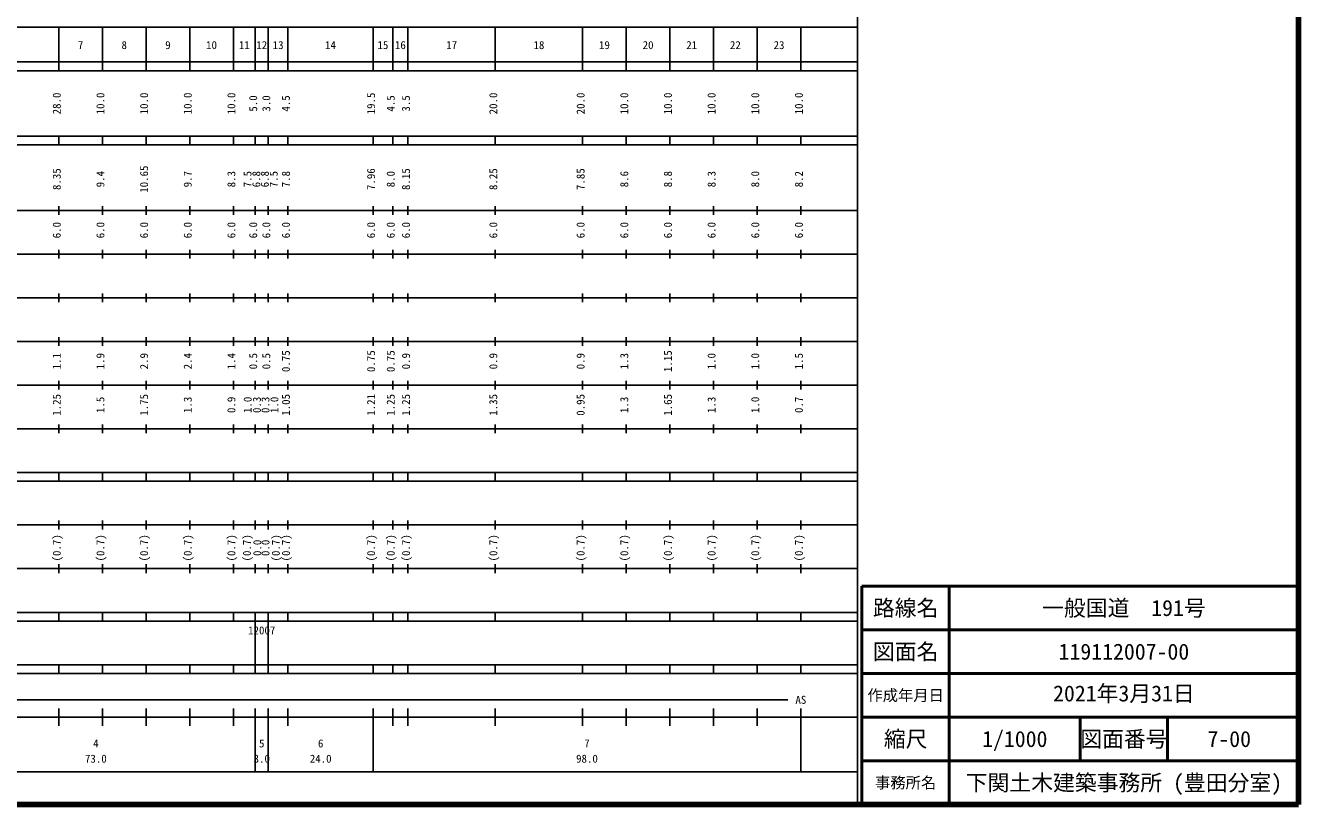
# Model space of a CAD drawing. Units: millimetres on the paper, enlarged 1000 times. Extents: x 40000 to 680000, y 20000 to 380000.
# Drawn here: x 388372 to 680000, y 20000 to 198357 of the extents above; entities that cross this region are included whole.
import ezdxf
from ezdxf.enums import TextEntityAlignment as Align

# ---------------------------------------------------------------- set-up
doc = ezdxf.new("R2010")
doc.units = ezdxf.units.MM
doc.header["$LTSCALE"] = 1000
for name, color, linetype, lineweight in [('M-TTL', 2, 'Continuous', 140), ('M-TTL-BAND', 7, 'Continuous', 25), ('M-TTL-FRAM', 2, 'Continuous', 50), ('M-TTL-LINE', 7, 'Continuous', 50), ('M-TTL-TXT', 7, 'Continuous', 50)]:
    doc.layers.add(name, color=color, linetype=linetype, lineweight=lineweight)
doc.styles.add('ＭＳ ゴシック', font='')
doc.styles.get('ＭＳ ゴシック').set_extended_font_data('MS Gothic')

msp = doc.modelspace()

# ---------------------------------------------------------------- linework, layer by layer
at = {"layer": 'M-TTL'}
for p, q in [((680000, 20000), (680000, 380000)), ((40000, 20000), (680000, 20000))]:
    msp.add_line(p, q, dxfattribs=at)
at = {"layer": 'M-TTL-BAND'}
for p, q in [((579000, 20000), (579000, 370000)), ((68000, 198000), (579000, 198000)), ((396000, 188000), (396000, 198000)), ((406000, 188000), (406000, 198000)), ((416000, 188000), (416000, 198000)), ((426000, 188000), (426000, 198000)), ((436000, 188000), (436000, 198000)), ((441000, 188000), (441000, 198000)), ((444000, 188000), (444000, 198000)), ((448500, 188000), (448500, 198000)), ((468000, 188000), (468000, 198000)), ((472500, 188000), (472500, 198000)), ((476000, 188000), (476000, 198000)), ((496000, 188000), (496000, 198000)), ((516000, 188000), (516000, 198000)), ((526000, 188000), (526000, 198000)), ((536000, 188000), (536000, 198000)), ((546000, 188000), (546000, 198000)), ((556000, 188000), (556000, 198000)), ((566000, 188000), (566000, 198000)), ((40000, 190000), (579000, 190000)), ((40000, 188000), (579000, 188000)), ((40000, 173000), (579000, 173000)), ((396000, 171000), (396000, 173000)), ((406000, 171000), (406000, 173000)), ((416000, 171000), (416000, 173000)), ((426000, 171000), (426000, 173000)), ((436000, 171000), (436000, 173000)), ((441000, 171000), (441000, 173000)), ((444000, 171000), (444000, 173000)), ((448500, 171000), (448500, 173000)), ((468000, 171000), (468000, 173000)), ((472500, 171000), (472500, 173000)), ((476000, 171000), (476000, 173000)), ((496000, 171000), (496000, 173000)), ((516000, 171000), (516000, 173000)), ((526000, 171000), (526000, 173000)), ((536000, 171000), (536000, 173000)), ((546000, 171000), (546000, 173000)), ((556000, 171000), (556000, 173000)), ((566000, 171000), (566000, 173000)), ((40000, 171000), (579000, 171000)), ((40000, 156000), (579000, 156000)), ((396000, 155000), (396000, 157000)), ((406000, 155000), (406000, 157000)), ((416000, 155000), (416000, 157000)), ((426000, 155000), (426000, 157000)), ((436000, 155000), (436000, 157000)), ((441000, 155000), (441000, 157000)), ((444000, 155000), (444000, 157000)), ((448500, 155000), (448500, 157000)), ((468000, 155000), (468000, 157000)), ((472500, 155000), (472500, 157000)), ((476000, 155000), (476000, 157000)), ((496000, 155000), (496000, 157000)), ((516000, 155000), (516000, 157000)), ((526000, 155000), (526000, 157000)), ((536000, 155000), (536000, 157000)), ((546000, 155000), (546000, 157000)), ((556000, 155000), (556000, 157000)), ((566000, 155000), (566000, 157000)), ((46000, 146000), (579000, 146000)), ((396000, 145000), (396000, 147000)), ((406000, 145000), (406000, 147000)), ((416000, 145000), (416000, 147000)), ((426000, 145000), (426000, 147000)), ((436000, 145000), (436000, 147000)), ((441000, 145000), (441000, 147000)), ((444000, 145000), (444000, 147000)), ((448500, 145000), (448500, 147000)), ((468000, 145000), (468000, 147000)), ((472500, 145000), (472500, 147000)), ((476000, 145000), (476000, 147000)), ((496000, 145000), (496000, 147000)), ((516000, 145000), (516000, 147000)), ((526000, 145000), (526000, 147000)), ((536000, 145000), (536000, 147000)), ((546000, 145000), (546000, 147000)), ((556000, 145000), (556000, 147000)), ((566000, 145000), (566000, 147000)), ((52000, 136000), (579000, 136000)), ((396000, 135000), (396000, 137000)), ((406000, 135000), (406000, 137000)), ((416000, 135000), (416000, 137000)), ((426000, 135000), (426000, 137000)), ((436000, 135000), (436000, 137000)), ((441000, 135000), (441000, 137000)), ((444000, 135000), (444000, 137000)), ((448500, 135000), (448500, 137000)), ((468000, 135000), (468000, 137000)), ((472500, 135000), (472500, 137000)), ((476000, 135000), (476000, 137000)), ((496000, 135000), (496000, 137000)), ((516000, 135000), (516000, 137000)), ((526000, 135000), (526000, 137000)), ((536000, 135000), (536000, 137000)), ((546000, 135000), (546000, 137000)), ((556000, 135000), (556000, 137000)), ((566000, 135000), (566000, 137000)), ((46000, 126000), (579000, 126000)), ((396000, 125000), (396000, 127000)), ((406000, 125000), (406000, 127000)), ((416000, 125000), (416000, 127000)), ((426000, 125000), (426000, 127000)), ((436000, 125000), (436000, 127000)), ((441000, 125000), (441000, 127000)), ((444000, 125000), (444000, 127000)), ((448500, 125000), (448500, 127000)), ((468000, 125000), (468000, 127000)), ((472500, 125000), (472500, 127000)), ((476000, 125000), (476000, 127000)), ((496000, 125000), (496000, 127000)), ((516000, 125000), (516000, 127000)), ((526000, 125000), (526000, 127000)), ((536000, 125000), (536000, 127000)), ((546000, 125000), (546000, 127000)), ((556000, 125000), (556000, 127000)), ((566000, 125000), (566000, 127000)), ((396000, 115000), (396000, 117000)), ((406000, 115000), (406000, 117000)), ((416000, 115000), (416000, 117000)), ((426000, 115000), (426000, 117000)), ((436000, 115000), (436000, 117000)), ((441000, 115000), (441000, 117000)), ((444000, 115000), (444000, 117000)), ((448500, 115000), (448500, 117000)), ((468000, 115000), (468000, 117000)), ((472500, 115000), (472500, 117000)), ((476000, 115000), (476000, 117000)), ((496000, 115000), (496000, 117000)), ((516000, 115000), (516000, 117000)), ((526000, 115000), (526000, 117000)), ((536000, 115000), (536000, 117000)), ((546000, 115000), (546000, 117000)), ((556000, 115000), (556000, 117000)), ((566000, 115000), (566000, 117000)), ((52000, 116000), (579000, 116000)), ((46000, 106000), (579000, 106000)), ((396000, 105000), (396000, 107000)), ((406000, 105000), (406000, 107000)), ((416000, 105000), (416000, 107000)), ((426000, 105000), (426000, 107000)), ((436000, 105000), (436000, 107000)), ((441000, 105000), (441000, 107000)), ((444000, 105000), (444000, 107000)), ((448500, 105000), (448500, 107000)), ((468000, 105000), (468000, 107000)), ((472500, 105000), (472500, 107000)), ((476000, 105000), (476000, 107000)), ((496000, 105000), (496000, 107000)), ((516000, 105000), (516000, 107000)), ((526000, 105000), (526000, 107000)), ((536000, 105000), (536000, 107000)), ((546000, 105000), (546000, 107000)), ((556000, 105000), (556000, 107000)), ((566000, 105000), (566000, 107000)), ((40000, 96000), (579000, 96000)), ((40000, 94000), (579000, 94000)), ((396000, 94000), (396000, 96000)), ((406000, 94000), (406000, 96000)), ((416000, 94000), (416000, 96000)), ((426000, 94000), (426000, 96000)), ((436000, 94000), (436000, 96000)), ((441000, 94000), (441000, 96000)), ((444000, 94000), (444000, 96000)), ((448500, 94000), (448500, 96000)), ((468000, 94000), (468000, 96000)), ((472500, 94000), (472500, 96000)), ((476000, 94000), (476000, 96000)), ((496000, 94000), (496000, 96000)), ((516000, 94000), (516000, 96000)), ((526000, 94000), (526000, 96000)), ((536000, 94000), (536000, 96000)), ((546000, 94000), (546000, 96000)), ((556000, 94000), (556000, 96000)), ((566000, 94000), (566000, 96000)), ((396000, 83000), (396000, 85000)), ((406000, 83000), (406000, 85000)), ((416000, 83000), (416000, 85000)), ((426000, 83000), (426000, 85000)), ((436000, 83000), (436000, 85000)), ((441000, 83000), (441000, 85000)), ((444000, 83000), (444000, 85000)), ((448500, 83000), (448500, 85000)), ((468000, 83000), (468000, 85000)), ((472500, 83000), (472500, 85000)), ((476000, 83000), (476000, 85000)), ((496000, 83000), (496000, 85000)), ((516000, 83000), (516000, 85000)), ((526000, 83000), (526000, 85000)), ((536000, 83000), (536000, 85000)), ((546000, 83000), (546000, 85000)), ((556000, 83000), (556000, 85000)), ((566000, 83000), (566000, 85000)), ((49000, 84000), (579000, 84000)), ((40000, 74000), (579000, 74000)), ((396000, 73000), (396000, 75000)), ((406000, 73000), (406000, 75000)), ((416000, 73000), (416000, 75000)), ((426000, 73000), (426000, 75000)), ((436000, 73000), (436000, 75000)), ((441000, 73000), (441000, 75000)), ((444000, 73000), (444000, 75000)), ((448500, 73000), (448500, 75000)), ((468000, 73000), (468000, 75000)), ((472500, 73000), (472500, 75000)), ((476000, 73000), (476000, 75000)), ((496000, 73000), (496000, 75000)), ((516000, 73000), (516000, 75000)), ((526000, 73000), (526000, 75000)), ((536000, 73000), (536000, 75000)), ((546000, 73000), (546000, 75000)), ((556000, 73000), (556000, 75000)), ((566000, 73000), (566000, 75000)), ((40000, 64000), (579000, 64000)), ((40000, 62000), (579000, 62000)), ((396000, 62000), (396000, 64000)), ((406000, 62000), (406000, 64000)), ((416000, 62000), (416000, 64000)), ((426000, 62000), (426000, 64000)), ((436000, 62000), (436000, 64000)), ((441000, 62000), (441000, 64000)), ((441000, 52000), (441000, 62000)), ((444000, 62000), (444000, 64000)), ((444000, 52000), (444000, 62000)), ((448500, 62000), (448500, 64000)), ((468000, 62000), (468000, 64000)), ((472500, 62000), (472500, 64000)), ((476000, 62000), (476000, 64000)), ((496000, 62000), (496000, 64000)), ((516000, 62000), (516000, 64000)), ((526000, 62000), (526000, 64000)), ((536000, 62000), (536000, 64000)), ((546000, 62000), (546000, 64000)), ((556000, 62000), (556000, 64000)), ((566000, 62000), (566000, 64000)), ((40000, 52000), (579000, 52000)), ((40000, 50000), (579000, 50000)), ((396000, 50000), (396000, 52000)), ((406000, 50000), (406000, 52000)), ((416000, 50000), (416000, 52000)), ((426000, 50000), (426000, 52000)), ((436000, 50000), (436000, 52000)), ((441000, 50000), (441000, 52000)), ((444000, 50000), (444000, 52000)), ((448500, 50000), (448500, 52000)), ((468000, 50000), (468000, 52000)), ((472500, 50000), (472500, 52000)), ((476000, 50000), (476000, 52000)), ((496000, 50000), (496000, 52000)), ((516000, 50000), (516000, 52000)), ((526000, 50000), (526000, 52000)), ((536000, 50000), (536000, 52000)), ((546000, 50000), (546000, 52000)), ((556000, 50000), (556000, 52000)), ((566000, 50000), (566000, 52000)), ((71000, 44000), (563000, 44000)), ((396000, 38000), (396000, 42000)), ((406000, 38000), (406000, 42000)), ((416000, 38000), (416000, 42000)), ((426000, 38000), (426000, 42000)), ((436000, 38000), (436000, 42000)), ((441000, 27500), (441000, 42000)), ((444000, 27500), (444000, 42000)), ((448500, 38000), (448500, 42000)), ((468000, 27500), (468000, 42000)), ((472500, 38000), (472500, 42000)), ((476000, 38000), (476000, 42000)), ((496000, 38000), (496000, 42000)), ((516000, 38000), (516000, 42000)), ((526000, 38000), (526000, 42000)), ((536000, 38000), (536000, 42000)), ((546000, 38000), (546000, 42000)), ((556000, 38000), (556000, 42000)), ((566000, 27500), (566000, 42000)), ((40000, 40000), (579000, 40000)), ((68000, 27500), (579000, 27500))]:
    msp.add_line(p, q, dxfattribs=at)
at = {"layer": 'M-TTL-FRAM'}
for p, q in [((680000, 70000), (580000, 70000)), ((580000, 70000), (580000, 20000))]:
    msp.add_line(p, q, dxfattribs=at)
at = {"layer": 'M-TTL-LINE'}
for p, q in [((600000, 70000), (600000, 20000)), ((680000, 60000), (580000, 60000)), ((680000, 50000), (580000, 50000)), ((680000, 40000), (580000, 40000)), ((630000, 40000), (630000, 30000)), ((650000, 40000), (650000, 30000)), ((680000, 30000), (580000, 30000))]:
    msp.add_line(p, q, dxfattribs=at)

# ---------------------------------------------------------------- texts
at = {"layer": 'M-TTL-BAND', "style": 'ＭＳ ゴシック'}
for s, p in [('7', (401000, 192405)), ('8', (411000, 192405)), ('9', (421000, 192405)), ('10', (431000, 192405)), ('11', (438500, 192405)), ('12', (442500, 192405)), ('13', (446250, 192405)), ('14', (458250, 192405)), ('15', (470250, 192405)), ('16', (474250, 192405)), ('17', (486000, 192405)), ('18', (506000, 192405)), ('19', (521000, 192405)), ('20', (531000, 192405)), ('21', (541000, 192405)), ('22', (551000, 192405)), ('23', (561000, 192405)), ('AS', (566000, 42500)), ('4', (404500, 32523)), ('5', (442500, 32523)), ('6', (456000, 32523)), ('7', (517000, 32523)), ('73.0', (404500, 29033)), ('3.0', (442500, 29033)), ('24.0', (456000, 29033)), ('98.0', (517000, 29033))]:
    msp.add_text(s, height=1833, dxfattribs=at).set_placement(p, align=Align.BOTTOM_CENTER)
for s, p in [('28.0', (397000, 180500)), ('10.0', (407000, 180500)), ('10.0', (417000, 180500)), ('10.0', (427000, 180500)), ('10.0', (437000, 180500)), ('5.0', (442000, 180500)), ('3.0', (445000, 180500)), ('4.5', (449500, 180500)), ('19.5', (469000, 180500)), ('4.5', (473500, 180500)), ('3.5', (477000, 180500)), ('20.0', (497000, 180500)), ('20.0', (517000, 180500)), ('10.0', (527000, 180500)), ('10.0', (537000, 180500)), ('10.0', (547000, 180500)), ('10.0', (557000, 180500)), ('10.0', (567000, 180500)), ('8.35', (397000, 163174)), ('9.4', (407000, 163174)), ('10.65', (417000, 163174)), ('9.7', (427000, 163174)), ('8.3', (437000, 163174)), ('7.5', (440701, 163174)), ('6.8', (442715, 163174)), ('6.8', (444665, 163174)), ('7.5', (446694, 163174)), ('7.8', (449500, 163174)), ('7.96', (469000, 163174)), ('8.0', (473500, 163174)), ('8.15', (477000, 163174)), ('8.25', (497000, 163174)), ('7.85', (517000, 163174)), ('8.6', (527000, 163174)), ('8.8', (537000, 163174)), ('8.3', (547000, 163174)), ('8.0', (557000, 163174)), ('8.2', (567000, 163174)), ('6.0', (397000, 151500)), ('6.0', (407000, 151500)), ('6.0', (417000, 151500)), ('6.0', (427000, 151500)), ('6.0', (437000, 151500)), ('6.0', (442000, 151500)), ('6.0', (445000, 151500)), ('6.0', (449500, 151500)), ('6.0', (469000, 151500)), ('6.0', (473500, 151500)), ('6.0', (477000, 151500)), ('6.0', (497000, 151500)), ('6.0', (517000, 151500)), ('6.0', (527000, 151500)), ('6.0', (537000, 151500)), ('6.0', (547000, 151500)), ('6.0', (557000, 151500)), ('6.0', (567000, 151500)), ('1.1', (397000, 121500)), ('1.9', (407000, 121500)), ('2.9', (417000, 121500)), ('2.4', (427000, 121500)), ('1.4', (437000, 121500)), ('0.5', (442000, 121500)), ('0.5', (445000, 121500)), ('0.75', (449500, 121500)), ('0.75', (469000, 121500)), ('0.75', (473500, 121500)), ('0.9', (477000, 121500)), ('0.9', (497000, 121500)), ('0.9', (517000, 121500)), ('1.3', (527000, 121500)), ('1.15', (537000, 121500)), ('1.0', (547000, 121500)), ('1.0', (557000, 121500)), ('1.5', (567000, 121500)), ('1.25', (397000, 111500)), ('1.75', (417000, 111500)), ('1.05', (449500, 111500)), ('1.21', (469000, 111500)), ('1.25', (473500, 111500)), ('1.25', (477000, 111500)), ('1.35', (497000, 111500)), ('0.95', (517000, 111500)), ('1.65', (537000, 111500)), ('1.5', (407000, 111500)), ('1.3', (427000, 111500)), ('0.9', (437000, 111500)), ('1.0', (440730, 111500)), ('0.3', (442846, 111500)), ('0.3', (444810, 111500)), ('1.0', (446854, 111500)), ('1.3', (527000, 111500)), ('1.3', (547000, 111500)), ('1.0', (557000, 111500)), ('0.7', (567000, 111500)), ('(0.7)', (397000, 78764)), ('(0.7)', (407000, 78764)), ('(0.7)', (417000, 78764)), ('(0.7)', (427000, 78764)), ('(0.7)', (437000, 78764)), ('(0.7)', (440565, 78764)), ('0.0', (442935, 78764)), ('0.0', (444816, 78764)), ('(0.7)', (447186, 78764)), ('(0.7)', (449500, 78764)), ('(0.7)', (469000, 78764)), ('(0.7)', (473500, 78764)), ('(0.7)', (477000, 78764)), ('(0.7)', (497000, 78764)), ('(0.7)', (517000, 78764)), ('(0.7)', (527000, 78764)), ('(0.7)', (537000, 78764)), ('(0.7)', (547000, 78764)), ('(0.7)', (557000, 78764)), ('(0.7)', (567000, 78764))]:
    msp.add_text(s, height=1833, rotation=90, dxfattribs=at).set_placement(p, align=Align.BOTTOM_CENTER)
msp.add_text('12007', height=1833, dxfattribs=at).set_placement((439375, 58405), align=Align.BOTTOM_LEFT)
at = {"layer": 'M-TTL-TXT', "style": 'ＭＳ ゴシック'}
for s, height, p in [('路線名', 3666, (590000, 65000)), ('路線名', 3666, (590000, 65000)), ('一般国道\u3000191号', 3666, (640000, 65000)), ('図面名', 3666, (590000, 55000)), ('図面名', 3666, (590000, 55000)), ('119112007-00', 3666, (640000, 55000)), ('作成年月日', 2566, (590000, 45000)), ('作成年月日', 2566, (590000, 45000)), ('縮尺', 3666, (590000, 35000)), ('縮尺', 3666, (590000, 35000)), ('1/1000', 3666, (615000, 35000)), ('図面番号', 3666, (640000, 35000)), ('図面番号', 3666, (640000, 35000)), ('7-00', 3666, (664125, 35000)), ('事務所名', 2566, (590000, 25000)), ('事務所名', 2566, (590000, 25000)), ('下関土木建築事務所 (豊田分室)', 3666, (640000, 25000))]:
    msp.add_text(s, height=height, dxfattribs=at).set_placement(p, align=Align.MIDDLE_CENTER)
msp.add_text('2021年3月31日', height=3666, dxfattribs=at).set_placement((640000, 42500), align=Align.BOTTOM_CENTER)

doc.saveas('drawing.dxf')
